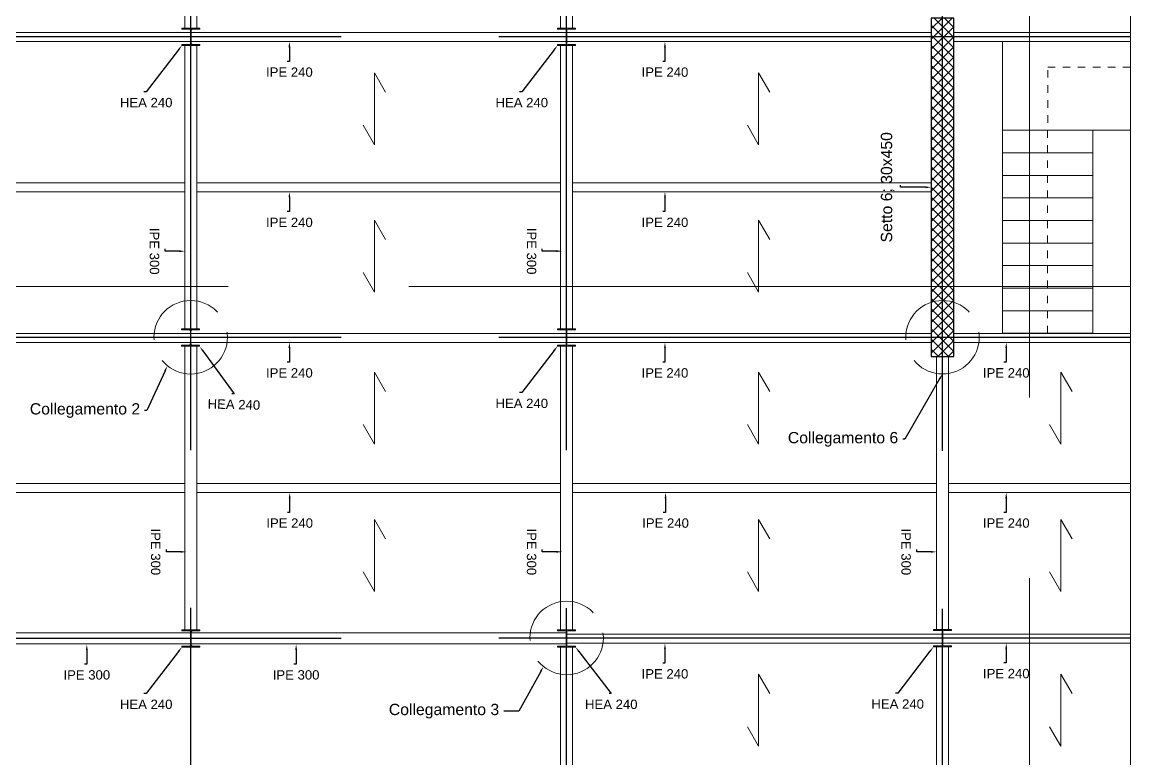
# Model space of a CAD drawing. Header units: millimetres. Extents: x 1415 to 3549, y 2194 to 4677.
# Drawn here: x 1856.75 to 1871.58, y 2307.59 to 2317.39 of the extents above; entities that cross this region are included whole.
import ezdxf
from ezdxf import colors
from ezdxf.entities.mleader import LeaderData, LeaderLine
from ezdxf.math import Vec2, Vec3

# ---------------------------------------------------------------- set-up
doc = ezdxf.new("R2010")
doc.units = ezdxf.units.MM
doc.linetypes.add('ACAD_ISO02W100', pattern=[15, 12, -3])
doc.linetypes.add('DASHDOT', pattern=[1, 0.5, -0.25, 0, -0.25])
doc.layers.get('0').update_dxf_attribs({"plot": 0})
doc.layers.add('02P', color=7, linetype='DASHDOT')
doc.layers.add('linea tratteggiata', color=221, linetype='ACAD_ISO02W100')
for name, color, linetype, lineweight in [('bulloni', 170, 'Continuous', 15), ('Layer3', 7, 'Continuous', 15), ('Layer4', 7, 'Continuous', 15), ('quote', 252, 'Continuous', 5), ('Setti', 5, 'Continuous', 30), ('sezione', 18, 'ACAD_ISO02W100', 20), ('staffe', 10, 'Continuous', 9)]:
    doc.layers.add(name, color=color, linetype=linetype, lineweight=lineweight)
doc.styles.get("Standard").update_dxf_attribs({"font": 'arial.ttf'})
doc.dimstyles.new('Copia di quote mm scala 100', dxfattribs={"dimtxt": 0.15, "dimasz": 0.2, "dimexe": 0.05, "dimexo": 0.0015, "dimgap": 0.15, "dimtad": 1, "dimdec": 0, "dimlfac": 100, "dimzin": 0, "dimdsep": 46, "dimtxsty": 'Standard', "dimblk": 'ARCHTICK', "dimcen": 0, "dimclre": 252, "dimadec": 0, "dimazin": 2, "dimtfac": 1, "dimtdec": 0, "dimtofl": 0, "dimtmove": 0, "dimatfit": 3, "dimfxl": 0.0035, "dimfxlon": 1, "dimtolj": 1, "dimtzin": 0, "dimarcsym": 0})

# ---------------------------------------------------------------- blocks, each defined once
blk = doc.blocks.new('_ArchTick')
at = {"color": 0, "linetype": 'ByBlock', "const_width": 0.15}
blk.add_lwpolyline([(-0.5, -0.5), (0.5, 0.5)], dxfattribs=at)
blk = doc.blocks.new('*D1312')
at = {"layer": 'Defpoints', "color": 0, "transparency": 16777216}
for p in [(1849.7, 2309.227), (1862.211, 2309.227), (1862.212, 2301.228)]:
    blk.add_point(p, dxfattribs=at)
at = {"layer": 'quote', "color": 252, "lineweight": -2, "transparency": 16777216}
for p, q in [((1849.704, 2309.227), (1849.65, 2309.227)), ((1849.704, 2301.228), (1849.65, 2301.228))]:
    blk.add_line(p, q, dxfattribs=at)
at = {"layer": 'quote', "color": 0, "linetype": 'Continuous', "lineweight": -2, "transparency": 16777216}
blk.add_line((1849.7, 2301.228), (1849.7, 2309.227), dxfattribs=at)
at = {"layer": 'quote', "color": 0, "lineweight": -2, "transparency": 16777216, "xscale": 0.2, "yscale": 0.2, "zscale": 0.2}
for p, rotation in [((1849.7, 2309.227), 90), ((1849.7, 2301.228), 270)]:
    blk.add_blockref('_ArchTick', p, dxfattribs=dict(at, rotation=rotation))
at = {"layer": 'quote', "color": 0, "transparency": 16777216, "insert": (1849.474, 2305.228), "char_height": 0.15, "attachment_point": 5, "rotation": 90}
blk.add_mtext('\\A1;800', dxfattribs=at)

msp = doc.modelspace()

# ---------------------------------------------------------------- hatches: boundary and pattern name
at = {"layer": 'Layer4'}
h = msp.add_hatch(color=0, dxfattribs=at)
h.dxf.hatch_style = 1
h.paths.add_polyline_path([(1859.116, 2317.0808), (1859.116, 2317.0928), (1859.0207, 2317.0928, -0.4142136), (1858.9997, 2317.1138), (1858.9997, 2317.1958), (1858.996, 2317.1958), (1858.996, 2317.0808)])
h.paths.add_polyline_path([(1858.996, 2317.0808), (1858.996, 2317.1958), (1858.9922, 2317.1958), (1858.9922, 2317.1138, -0.4142136), (1858.9712, 2317.0928), (1858.876, 2317.0928), (1858.876, 2317.0808)])
h.paths.add_polyline_path([(1859.0207, 2317.2988), (1859.116, 2317.2988), (1859.116, 2317.3108), (1858.996, 2317.3108), (1858.996, 2317.1958), (1858.9997, 2317.1958), (1858.9997, 2317.2778, -0.4142136)])
h.paths.add_polyline_path([(1858.9922, 2317.2778), (1858.9922, 2317.1958), (1858.996, 2317.1958), (1858.996, 2317.3108), (1858.876, 2317.3108), (1858.876, 2317.2988), (1858.9712, 2317.2988, -0.4142136)])
h = msp.add_hatch(color=0, dxfattribs=at)
h.dxf.hatch_style = 1
h.paths.add_polyline_path([(1864.112, 2317.0808), (1864.112, 2317.0928), (1864.0168, 2317.0928, -0.4142136), (1863.9958, 2317.1138), (1863.9958, 2317.1958), (1863.992, 2317.1958), (1863.992, 2317.0808)])
h.paths.add_polyline_path([(1863.992, 2317.0808), (1863.992, 2317.1958), (1863.9883, 2317.1958), (1863.9883, 2317.1138, -0.4142136), (1863.9673, 2317.0928), (1863.872, 2317.0928), (1863.872, 2317.0808)])
h.paths.add_polyline_path([(1864.0168, 2317.2988), (1864.112, 2317.2988), (1864.112, 2317.3108), (1863.992, 2317.3108), (1863.992, 2317.1958), (1863.9958, 2317.1958), (1863.9958, 2317.2778, -0.4142136)])
h.paths.add_polyline_path([(1863.9883, 2317.2778), (1863.9883, 2317.1958), (1863.992, 2317.1958), (1863.992, 2317.3108), (1863.872, 2317.3108), (1863.872, 2317.2988), (1863.9673, 2317.2988, -0.4142136)])
h = msp.add_hatch(color=0, dxfattribs=at)
h.dxf.hatch_style = 1
h.paths.add_polyline_path([(1859.112, 2313.0802), (1859.112, 2313.0922), (1859.0168, 2313.0922, -0.4142136), (1858.9958, 2313.1132), (1858.9958, 2313.1952), (1858.992, 2313.1952), (1858.992, 2313.0802)])
h.paths.add_polyline_path([(1858.992, 2313.0802), (1858.992, 2313.1952), (1858.9883, 2313.1952), (1858.9883, 2313.1132, -0.4142136), (1858.9673, 2313.0922), (1858.872, 2313.0922), (1858.872, 2313.0802)])
h.paths.add_polyline_path([(1859.0168, 2313.2982), (1859.112, 2313.2982), (1859.112, 2313.3102), (1858.992, 2313.3102), (1858.992, 2313.1952), (1858.9958, 2313.1952), (1858.9958, 2313.2772, -0.4142136)])
h.paths.add_polyline_path([(1858.9883, 2313.2772), (1858.9883, 2313.1952), (1858.992, 2313.1952), (1858.992, 2313.3102), (1858.872, 2313.3102), (1858.872, 2313.2982), (1858.9673, 2313.2982, -0.4142136)])
h = msp.add_hatch(color=0, dxfattribs=at)
h.dxf.hatch_style = 1
h.paths.add_polyline_path([(1864.112, 2313.0802), (1864.112, 2313.0922), (1864.0168, 2313.0922, -0.4142136), (1863.9958, 2313.1132), (1863.9958, 2313.1952), (1863.992, 2313.1952), (1863.992, 2313.0802)])
h.paths.add_polyline_path([(1863.992, 2313.0802), (1863.992, 2313.1952), (1863.9883, 2313.1952), (1863.9883, 2313.1132, -0.4142136), (1863.9673, 2313.0922), (1863.872, 2313.0922), (1863.872, 2313.0802)])
h.paths.add_polyline_path([(1864.0168, 2313.2982), (1864.112, 2313.2982), (1864.112, 2313.3102), (1863.992, 2313.3102), (1863.992, 2313.1952), (1863.9958, 2313.1952), (1863.9958, 2313.2772, -0.4142136)])
h.paths.add_polyline_path([(1863.9883, 2313.2772), (1863.9883, 2313.1952), (1863.992, 2313.1952), (1863.992, 2313.3102), (1863.872, 2313.3102), (1863.872, 2313.2982), (1863.9673, 2313.2982, -0.4142136)])
h = msp.add_hatch(color=0, dxfattribs=at)
h.dxf.hatch_style = 1
h.paths.add_polyline_path([(1859.116, 2309.3069), (1859.116, 2309.2949), (1859.0207, 2309.2949, 0.4142136), (1858.9997, 2309.2739), (1858.9997, 2309.1919), (1858.996, 2309.1919), (1858.996, 2309.3069)])
h.paths.add_polyline_path([(1858.996, 2309.3069), (1858.996, 2309.1919), (1858.9922, 2309.1919), (1858.9922, 2309.2739, 0.4142136), (1858.9712, 2309.2949), (1858.876, 2309.2949), (1858.876, 2309.3069)])
h.paths.add_polyline_path([(1859.0207, 2309.0889), (1859.116, 2309.0889), (1859.116, 2309.0769), (1858.996, 2309.0769), (1858.996, 2309.1919), (1858.9997, 2309.1919), (1858.9997, 2309.1099, 0.4142136)])
h.paths.add_polyline_path([(1858.9922, 2309.1099), (1858.9922, 2309.1919), (1858.996, 2309.1919), (1858.996, 2309.0769), (1858.876, 2309.0769), (1858.876, 2309.0889), (1858.9712, 2309.0889, 0.4142136)])
h = msp.add_hatch(color=0, dxfattribs=at)
h.dxf.hatch_style = 1
h.paths.add_polyline_path([(1864.112, 2309.3069), (1864.112, 2309.2949), (1864.0168, 2309.2949, 0.4142136), (1863.9958, 2309.2739), (1863.9958, 2309.1919), (1863.992, 2309.1919), (1863.992, 2309.3069)])
h.paths.add_polyline_path([(1863.992, 2309.3069), (1863.992, 2309.1919), (1863.9883, 2309.1919), (1863.9883, 2309.2739, 0.4142136), (1863.9673, 2309.2949), (1863.872, 2309.2949), (1863.872, 2309.3069)])
h.paths.add_polyline_path([(1864.0168, 2309.0889), (1864.112, 2309.0889), (1864.112, 2309.0769), (1863.992, 2309.0769), (1863.992, 2309.1919), (1863.9958, 2309.1919), (1863.9958, 2309.1099, 0.4142136)])
h.paths.add_polyline_path([(1863.9883, 2309.1099), (1863.9883, 2309.1919), (1863.992, 2309.1919), (1863.992, 2309.0769), (1863.872, 2309.0769), (1863.872, 2309.0889), (1863.9673, 2309.0889, 0.4142136)])
h = msp.add_hatch(color=0, dxfattribs=at)
h.dxf.hatch_style = 1
h.paths.add_polyline_path([(1869.112, 2309.0808), (1869.112, 2309.0928), (1869.0168, 2309.0928, -0.4142136), (1868.9958, 2309.1138), (1868.9958, 2309.1958), (1868.992, 2309.1958), (1868.992, 2309.0808)])
h.paths.add_polyline_path([(1868.992, 2309.0808), (1868.992, 2309.1958), (1868.9883, 2309.1958), (1868.9883, 2309.1138, -0.4142136), (1868.9673, 2309.0928), (1868.872, 2309.0928), (1868.872, 2309.0808)])
h.paths.add_polyline_path([(1869.0168, 2309.2988), (1869.112, 2309.2988), (1869.112, 2309.3108), (1868.992, 2309.3108), (1868.992, 2309.1958), (1868.9958, 2309.1958), (1868.9958, 2309.2778, -0.4142136)])
h.paths.add_polyline_path([(1868.9883, 2309.2778), (1868.9883, 2309.1958), (1868.992, 2309.1958), (1868.992, 2309.3108), (1868.872, 2309.3108), (1868.872, 2309.2988), (1868.9673, 2309.2988, -0.4142136)])
at = {"layer": 'staffe', "lineweight": 5}
h = msp.add_hatch(dxfattribs=at)
h.set_pattern_fill('ANSI37', color=0, scale=0.03)
h.set_pattern_definition([(45, (1842.39877, 2311.33062), (-0.06735192, 0.06735192), []), (135, (1842.39877, 2311.33062), (-0.06735192, -0.06735192), [])])
h.paths.add_polyline_path([(1853.8426, 2321.3436), (1853.8426, 2321.0436), (1856.3426, 2321.0436), (1856.3426, 2321.3436)])
h.paths.add_polyline_path([(1853.8426, 2312.9436), (1854.1426, 2312.9436), (1854.1426, 2317.4436), (1853.8426, 2317.4436)])
h.paths.add_polyline_path([(1869.1426, 2317.4436), (1868.8426, 2317.4436), (1868.8426, 2312.9436), (1869.1426, 2312.9436)])
h.paths.add_polyline_path([(1855.8426, 2309.0437), (1855.8426, 2309.3437), (1853.8426, 2309.3436), (1853.8426, 2309.0436)])
h.paths.add_polyline_path([(1865.8426, 2301.0436), (1865.8426, 2301.3436), (1863.8426, 2301.3436), (1863.8426, 2301.0436)])

# ---------------------------------------------------------------- linework, layer by layer
at = {"layer": '02P'}
for p, q in [((1863.9926, 2317.0536), (1863.9926, 2317.3336)), ((1863.9926, 2313.0536), (1863.9926, 2313.3336)), ((1863.9926, 2309.0536), (1863.9926, 2309.3336)), ((1868.9926, 2309.0536), (1868.9926, 2309.3336))]:
    msp.add_line(p, q, dxfattribs=at)
at = {"layer": 'bulloni'}
for points in [[(1854.1426, 2315.2529), (1858.9167, 2315.2529)], [(1859.0765, 2315.253), (1863.9128, 2315.253)], [(1864.0724, 2315.253), (1868.8426, 2315.253)], [(1854.1426, 2315.1329), (1858.9167, 2315.1329)], [(1859.0765, 2315.133), (1863.9128, 2315.133)], [(1864.0724, 2315.133), (1868.8426, 2315.133)], [(1854.0726, 2311.2529), (1855.0938, 2311.2529), (1858.9128, 2311.253)], [(1859.0724, 2311.253), (1860.0936, 2311.253), (1863.9126, 2311.253)], [(1864.0724, 2311.253), (1865.0936, 2311.253), (1868.9126, 2311.253)], [(1869.0692, 2311.2533), (1870.0904, 2311.2533), (1871.4926, 2311.2533)], [(1854.0726, 2311.1329), (1855.0938, 2311.1329), (1858.9128, 2311.1329)], [(1859.0724, 2311.133), (1860.0936, 2311.133), (1863.9126, 2311.133)], [(1864.0724, 2311.133), (1865.0936, 2311.133), (1868.9126, 2311.133)], [(1869.0692, 2311.1333), (1870.0904, 2311.1333), (1871.4926, 2311.1333)]]:
    msp.add_lwpolyline(points, dxfattribs=at)
at = {"layer": 'Layer3'}
for points in [[(1855.8426, 2309.2688), (1863.9883, 2309.2688)], [(1855.8426, 2309.1188), (1863.9883, 2309.1188)]]:
    msp.add_lwpolyline(points, dxfattribs=at)
at = {"layer": 'Layer4'}
for points in [[(1871.4926, 2301.1228), (1871.4926, 2323.3302)], [(1858.9167, 2317.3108), (1858.9167, 2321.0802)], [(1859.0763, 2317.3108), (1859.0763, 2321.0802)], [(1863.9128, 2317.3108), (1863.9128, 2321.0802)], [(1864.0724, 2317.3108), (1864.0724, 2321.0802)], [(1854.1426, 2317.2514), (1858.9922, 2317.2514)], [(1858.9997, 2317.2514), (1863.9883, 2317.2514)], [(1863.9968, 2317.2514), (1868.8426, 2317.2514)], [(1869.1436, 2317.2514), (1871.4926, 2317.2514)], [(1854.1426, 2317.1314), (1858.9922, 2317.1314)], [(1858.9167, 2313.3102), (1858.9167, 2317.0808)], [(1858.9997, 2317.1314), (1863.9883, 2317.1314)], [(1859.0767, 2313.3102), (1859.0763, 2317.0808)], [(1863.9128, 2313.3115), (1863.9128, 2317.0808)], [(1863.9968, 2317.1314), (1868.8426, 2317.1314)], [(1864.0724, 2313.3115), (1864.0724, 2317.0808)], [(1869.1436, 2317.1314), (1871.4926, 2317.1314)], [(1871.4926, 2313.2511), (1869.7926, 2313.2526), (1869.7926, 2316.0473), (1869.7926, 2317.1314), (1871.4926, 2317.1314)], [(1869.7926, 2315.6526), (1870.9926, 2315.6526), (1870.9926, 2315.9526), (1869.7926, 2315.9526)], [(1869.7926, 2315.9516), (1871.4926, 2315.9516)], [(1869.7926, 2315.3526), (1870.9926, 2315.3526), (1870.9926, 2315.6526), (1869.7926, 2315.6526)], [(1869.7926, 2315.0526), (1870.9926, 2315.0526), (1870.9926, 2315.3526), (1869.7926, 2315.3526)], [(1869.7926, 2314.7526), (1870.9926, 2314.7526), (1870.9926, 2315.0526), (1869.7926, 2315.0526)], [(1869.7926, 2314.4526), (1870.9926, 2314.4526), (1870.9926, 2314.7526), (1869.7926, 2314.7526)], [(1870.9926, 2314.4526), (1869.7926, 2314.4526), (1869.7926, 2314.1526)], [(1869.7926, 2314.1526), (1870.9926, 2314.1526), (1870.9926, 2314.4526), (1869.7926, 2314.4526)], [(1869.7926, 2313.8526), (1870.9926, 2313.8526), (1870.9926, 2314.1526), (1869.7926, 2314.1526)], [(1869.7926, 2313.5526), (1870.9926, 2313.5526), (1870.9926, 2313.8526), (1869.7926, 2313.8526)], [(1869.1426, 2312.9436), (1869.1426, 2313.6431)], [(1869.7926, 2313.2526), (1870.9926, 2313.2526), (1870.9926, 2313.5526), (1869.7926, 2313.5526)], [(1854.1426, 2313.2507), (1858.9922, 2313.2507)], [(1858.9997, 2313.2507), (1863.9883, 2313.2507)], [(1863.9969, 2313.2507), (1868.8426, 2313.2507)], [(1869.1437, 2313.2511), (1871.4931, 2313.2511)], [(1854.1426, 2313.1307), (1858.9922, 2313.1307)], [(1858.9128, 2309.3069), (1858.9128, 2313.0802)], [(1858.9997, 2313.1307), (1863.9883, 2313.1308)], [(1859.0724, 2309.3069), (1859.0724, 2313.0802)], [(1863.9122, 2309.3069), (1863.9128, 2313.0862)], [(1863.9969, 2313.1307), (1868.8426, 2313.1308)], [(1864.0724, 2309.3069), (1864.0724, 2313.0862)], [(1869.1437, 2313.1311), (1871.4926, 2313.1311)], [(1868.9128, 2309.3108), (1868.9128, 2312.9436)], [(1869.0724, 2309.3108), (1869.0724, 2312.9436)], [(1863.9968, 2309.2514), (1868.9883, 2309.2514)], [(1868.9958, 2309.2514), (1871.4926, 2309.2514)], [(1863.9126, 2305.3071), (1863.9126, 2309.0769)], [(1863.9968, 2309.1314), (1868.9883, 2309.1314)], [(1864.0726, 2305.3071), (1864.0726, 2309.0769)], [(1868.9128, 2305.3083), (1868.9128, 2309.0808)], [(1868.9958, 2309.1314), (1871.4926, 2309.1314)], [(1869.0724, 2305.3083), (1869.0724, 2309.0808)]]:
    msp.add_lwpolyline(points, dxfattribs=at)
for points in [[(1859.116, 2317.0808), (1858.876, 2317.0808), (1858.876, 2317.0928), (1858.9712, 2317.0928, 0.4142136), (1858.9922, 2317.1138), (1858.9922, 2317.2778, 0.4142136), (1858.9712, 2317.2988), (1858.876, 2317.2988), (1858.876, 2317.3108), (1859.116, 2317.3108), (1859.116, 2317.2988), (1859.0207, 2317.2988, 0.4142136), (1858.9997, 2317.2778), (1858.9997, 2317.1138, 0.4142136), (1859.0207, 2317.0928), (1859.116, 2317.0928)], [(1864.112, 2317.0808), (1863.872, 2317.0808), (1863.872, 2317.0928), (1863.9673, 2317.0928, 0.4142136), (1863.9883, 2317.1138), (1863.9883, 2317.2778, 0.4142136), (1863.9673, 2317.2988), (1863.872, 2317.2988), (1863.872, 2317.3108), (1864.112, 2317.3108), (1864.112, 2317.2988), (1864.0168, 2317.2988, 0.4142136), (1863.9958, 2317.2778), (1863.9958, 2317.1138, 0.4142136), (1864.0168, 2317.0928), (1864.112, 2317.0928)], [(1859.112, 2313.0802), (1858.872, 2313.0802), (1858.872, 2313.0922), (1858.9673, 2313.0922, 0.4142136), (1858.9883, 2313.1132), (1858.9883, 2313.2772, 0.4142136), (1858.9673, 2313.2982), (1858.872, 2313.2982), (1858.872, 2313.3102), (1859.112, 2313.3102), (1859.112, 2313.2982), (1859.0168, 2313.2982, 0.4142136), (1858.9958, 2313.2772), (1858.9958, 2313.1132, 0.4142136), (1859.0168, 2313.0922), (1859.112, 2313.0922)], [(1864.112, 2313.0802), (1863.872, 2313.0802), (1863.872, 2313.0922), (1863.9673, 2313.0922, 0.4142136), (1863.9883, 2313.1132), (1863.9883, 2313.2772, 0.4142136), (1863.9673, 2313.2982), (1863.872, 2313.2982), (1863.872, 2313.3102), (1864.112, 2313.3102), (1864.112, 2313.2982), (1864.0168, 2313.2982, 0.4142136), (1863.9958, 2313.2772), (1863.9958, 2313.1132, 0.4142136), (1864.0168, 2313.0922), (1864.112, 2313.0922)], [(1859.116, 2309.3069), (1858.876, 2309.3069), (1858.876, 2309.2949), (1858.9712, 2309.2949, -0.4142136), (1858.9922, 2309.2739), (1858.9922, 2309.1099, -0.4142136), (1858.9712, 2309.0889), (1858.876, 2309.0889), (1858.876, 2309.0769), (1859.116, 2309.0769), (1859.116, 2309.0889), (1859.0207, 2309.0889, -0.4142136), (1858.9997, 2309.1099), (1858.9997, 2309.2739, -0.4142136), (1859.0207, 2309.2949), (1859.116, 2309.2949)], [(1864.112, 2309.3069), (1863.872, 2309.3069), (1863.872, 2309.2949), (1863.9673, 2309.2949, -0.4142136), (1863.9883, 2309.2739), (1863.9883, 2309.1099, -0.4142136), (1863.9673, 2309.0889), (1863.872, 2309.0889), (1863.872, 2309.0769), (1864.112, 2309.0769), (1864.112, 2309.0889), (1864.0168, 2309.0889, -0.4142136), (1863.9958, 2309.1099), (1863.9958, 2309.2739, -0.4142136), (1864.0168, 2309.2949), (1864.112, 2309.2949)], [(1869.112, 2309.0808), (1868.872, 2309.0808), (1868.872, 2309.0928), (1868.9673, 2309.0928, 0.4142136), (1868.9883, 2309.1138), (1868.9883, 2309.2778, 0.4142136), (1868.9673, 2309.2988), (1868.872, 2309.2988), (1868.872, 2309.3108), (1869.112, 2309.3108), (1869.112, 2309.2988), (1869.0168, 2309.2988, 0.4142136), (1868.9958, 2309.2778), (1868.9958, 2309.1138, 0.4142136), (1869.0168, 2309.0928), (1869.112, 2309.0928)]]:
    msp.add_lwpolyline(points, format="xyb", close=True, dxfattribs=at)
at = {"layer": 'Layer4', "color": 9, "true_color": 0xc7c8ca}
for points in [[(1861.2861, 2316.019), (1861.4361, 2315.7592), (1861.4361, 2316.2025), (1861.4361, 2316.7181), (1861.5861, 2316.4583)], [(1866.3974, 2316.019), (1866.5474, 2315.7592), (1866.5474, 2316.2025), (1866.5474, 2316.7181), (1866.6974, 2316.4583)], [(1861.2861, 2314.0584), (1861.4361, 2313.7986), (1861.4361, 2314.2419), (1861.4361, 2314.7575), (1861.5861, 2314.4977)], [(1866.3974, 2314.0584), (1866.5474, 2313.7986), (1866.5474, 2314.2419), (1866.5474, 2314.7575), (1866.6974, 2314.4977)], [(1861.2861, 2312.0371), (1861.4361, 2311.7773), (1861.4361, 2312.2205), (1861.4361, 2312.7361), (1861.5861, 2312.4763)], [(1866.3974, 2312.0371), (1866.5474, 2311.7773), (1866.5474, 2312.2205), (1866.5474, 2312.7361), (1866.6974, 2312.4763)], [(1870.4161, 2312.0371), (1870.5661, 2311.7773), (1870.5661, 2312.2205), (1870.5661, 2312.7361), (1870.7161, 2312.4763)], [(1861.2861, 2310.0765), (1861.4361, 2309.8167), (1861.4361, 2310.2599), (1861.4361, 2310.7755), (1861.5861, 2310.5157)], [(1866.3974, 2310.0765), (1866.5474, 2309.8167), (1866.5474, 2310.2599), (1866.5474, 2310.7755), (1866.6974, 2310.5157)], [(1870.4161, 2310.0765), (1870.5661, 2309.8167), (1870.5661, 2310.2599), (1870.5661, 2310.7755), (1870.7161, 2310.5157)], [(1866.3974, 2308.019), (1866.5474, 2307.7592), (1866.5474, 2308.2025), (1866.5474, 2308.7181), (1866.6974, 2308.4583)], [(1870.4161, 2308.019), (1870.5661, 2307.7592), (1870.5661, 2308.2025), (1870.5661, 2308.7181), (1870.7161, 2308.4583)]]:
    msp.add_lwpolyline(points, dxfattribs=at)
at = {"layer": 'linea tratteggiata', "ltscale": 0.7}
for points in [[(1858.9932, 2301.1991), (1858.9961, 2322.2457)], [(1863.9926, 2301.1969), (1863.9926, 2322.2457)], [(1868.9926, 2301.1886), (1868.9926, 2322.2457)], [(1871.4926, 2317.1947), (1852.9398, 2317.1936)], [(1871.4926, 2313.1947), (1852.9398, 2313.1936)], [(1871.4926, 2309.1947), (1852.9398, 2309.1936)]]:
    msp.add_lwpolyline(points, dxfattribs=at)
at = {"layer": 'Setti'}
msp.add_lwpolyline([(1868.8426, 2317.4436), (1868.8426, 2312.9436), (1869.1426, 2312.9436), (1869.1426, 2317.4436), (1868.8426, 2317.4436)], dxfattribs=at)
at = {"layer": 'sezione', "ltscale": 0.8}
for points in [[(1871.0733, 2300.1441), (1871.5764, 2300.3954), (1870.1503, 2300.3954), (1870.1503, 2321.603), (1871.5764, 2321.603), (1871.0733, 2321.8542)], [(1871.4926, 2313.8726), (1851.7808, 2313.8726), (1851.7808, 2315.2747), (1851.5599, 2314.8562)], [(1871.4926, 2313.8726), (1851.7814, 2313.8726), (1851.7814, 2315.2747), (1851.5604, 2314.8562)]]:
    msp.add_lwpolyline(points, dxfattribs=at)
at = {"layer": 'sezione'}
msp.add_lwpolyline([(1870.3895, 2313.252), (1870.3926, 2316.7921), (1871.4926, 2316.7921)], dxfattribs=at).dxf.unprotected_set("ltscale", 0)
at = {"layer": 'sezione', "ltscale": 0.1}
for centre in [(1858.9926, 2313.1986), (1868.9935, 2313.1992), (1863.9935, 2309.1989)]:
    msp.add_circle(centre, 0.4887, dxfattribs=at)

# ---------------------------------------------------------------- dimensions: what is measured, and where the dimension line sits
at = {"layer": 'quote'}
dim = msp.add_linear_dim(base=(1849.7001, 2309.2271), p1=(1862.2115, 2301.2285), p2=(1862.2113, 2309.2271), angle=90, text='800', dimstyle='Copia di quote mm scala 100', dxfattribs=at)
dim.commit()
dim.dimension.update_dxf_attribs({"geometry": '*D1312', "text_midpoint": (1849.4736, 2305.2278)})

# ---------------------------------------------------------------- leaders
at = {"layer": 'Layer4', "color": 1}
ml = msp.add_multileader_mtext('Standard', dxfattribs=at)
ml.set_content('Collegamento 2', color=1)
ml.set_leader_properties()
ml.build(insert=Vec2(0, 0))
ml.multileader.update_dxf_attribs({"has_text_frame": 1, "dogleg_length": 0.03, "arrow_head_size": 0.075})
ctx = ml.context
ctx.base_point, ctx.char_height, ctx.arrow_head_size, ctx.landing_gap_size, ctx.plane_origin = Vec3(1856.773, 2312.2245), 0.15, 0.075, 0.08, Vec3(1859.8523, 2313.6669)
notes = []
notes.append((ctx, [(1, (1, 1, 0), (1858.4093, 2312.2245), (-1, 0), 0.03, [(0, [(1858.6829, 2312.8205), (1858.4093, 2312.2245)], 0, [])])]))
ctx.mtext.insert, ctx.mtext.flow_direction = Vec3(1856.853, 2312.3216), 5
ml = msp.add_multileader_mtext('Standard', dxfattribs=at)
ml.set_content('Collegamento 6', color=1)
ml.set_leader_properties()
ml.build(insert=Vec2(0, 0))
ml.multileader.update_dxf_attribs({"has_text_frame": 1, "dogleg_length": 0.03, "arrow_head_size": 0.075})
ctx = ml.context
ctx.base_point, ctx.char_height, ctx.arrow_head_size, ctx.landing_gap_size, ctx.plane_origin = Vec3(1866.8563, 2311.8418), 0.15, 0.075, 0.08, Vec3(1870.1621, 2313.5569)
notes.append((ctx, [(1, (1, 1, 0), (1868.494, 2311.8418), (-1, 0), 0.03, [(0, [(1868.9926, 2312.7105), (1868.494, 2311.8418)], 0, [])])]))
ctx.mtext.insert, ctx.mtext.flow_direction = Vec3(1866.9363, 2311.9388), 5
ml = msp.add_multileader_mtext('Standard', dxfattribs=at)
ml.set_content('Collegamento 3', color=1)
ml.set_leader_properties()
ml.build(insert=Vec2(0, 0))
ml.multileader.update_dxf_attribs({"has_text_frame": 1, "dogleg_length": 0.03, "arrow_head_size": 0.075})
ctx = ml.context
ctx.base_point, ctx.char_height, ctx.arrow_head_size, ctx.landing_gap_size, ctx.plane_origin = Vec3(1861.5487, 2308.226), 0.15, 0.075, 0.08, Vec3(1864.8546, 2309.6661)
notes.append((ctx, [(1, (1, 1, 0), (1863.1865, 2308.226), (-1, 0), 0.03, [(0, [(1863.6851, 2308.8198), (1863.3575, 2308.226)], 0, [])])]))
ctx.mtext.insert, ctx.mtext.flow_direction = Vec3(1861.6287, 2308.323), 5
at = {"layer": 'quote'}
ml = msp.add_multileader_mtext('Standard', dxfattribs=at)
ml.set_content('HEA 240 ', color=256)
ml.set_leader_properties()
ml.build(insert=Vec2(0, 0))
ml.multileader.update_dxf_attribs({"text_attachment_direction": 1, "dogleg_length": 0.03, "arrow_head_size": 0.075})
ctx = ml.context
ctx.base_point, ctx.char_height, ctx.arrow_head_size, ctx.landing_gap_size, ctx.plane_origin = Vec3(1858.4009, 2316.1753), 0.125, 0.075, 0.08, Vec3(1858.876, 2317.0808)
ctx.text_align_type = 1
notes.append((ctx, [(0, (1, 1, 0), (1858.4009, 2316.463), (-1, 0), 0.03, [(0, [(1858.876, 2317.0808)], 0, [])])]))
ctx.mtext.insert, ctx.mtext.alignment, ctx.mtext.flow_direction = Vec3(1858.4009, 2316.383), 2, 5
ml = msp.add_multileader_mtext('Standard', dxfattribs=at)
ml.set_content('IPE 240', color=256)
ml.set_leader_properties()
ml.build(insert=Vec2(0, 0))
ml.multileader.update_dxf_attribs({"text_attachment_direction": 1, "dogleg_length": 0.03, "arrow_head_size": 0.075})
ctx = ml.context
ctx.base_point, ctx.char_height, ctx.arrow_head_size, ctx.landing_gap_size, ctx.plane_origin = Vec3(1860.3056, 2316.5805), 0.125, 0.075, 0.08, Vec3(1860.3056, 2317.1314)
ctx.text_align_type = 1
notes.append((ctx, [(0, (1, 1, 0), (1860.3056, 2316.8682), (-1, 0), 0.03, [(0, [(1860.3056, 2317.1314)], 0, [])])]))
ctx.mtext.insert, ctx.mtext.alignment, ctx.mtext.flow_direction = Vec3(1860.3056, 2316.7882), 2, 5
ml = msp.add_multileader_mtext('Standard', dxfattribs=at)
ml.set_content('HEA 240 ', color=256)
ml.set_leader_properties()
ml.build(insert=Vec2(0, 0))
ml.multileader.update_dxf_attribs({"text_attachment_direction": 1, "dogleg_length": 0.03, "arrow_head_size": 0.075})
ctx = ml.context
ctx.base_point, ctx.char_height, ctx.arrow_head_size, ctx.landing_gap_size, ctx.plane_origin = Vec3(1863.3969, 2316.1753), 0.125, 0.075, 0.08, Vec3(1863.872, 2317.0808)
ctx.text_align_type = 1
notes.append((ctx, [(0, (1, 1, 0), (1863.3969, 2316.463), (-1, 0), 0.03, [(0, [(1863.872, 2317.0808)], 0, [])])]))
ctx.mtext.insert, ctx.mtext.alignment, ctx.mtext.flow_direction = Vec3(1863.3969, 2316.383), 2, 5
ml = msp.add_multileader_mtext('Standard', dxfattribs=at)
ml.set_content('IPE 240', color=256)
ml.set_leader_properties()
ml.build(insert=Vec2(0, 0))
ml.multileader.update_dxf_attribs({"text_attachment_direction": 1, "dogleg_length": 0.03, "arrow_head_size": 0.075})
ctx = ml.context
ctx.base_point, ctx.char_height, ctx.arrow_head_size, ctx.landing_gap_size, ctx.plane_origin = Vec3(1865.3014, 2316.5805), 0.125, 0.075, 0.08, Vec3(1865.3014, 2317.1314)
ctx.text_align_type = 1
notes.append((ctx, [(0, (1, 1, 0), (1865.3014, 2316.8682), (-1, 0), 0.03, [(0, [(1865.3014, 2317.1314)], 0, [])])]))
ctx.mtext.insert, ctx.mtext.alignment, ctx.mtext.flow_direction = Vec3(1865.3014, 2316.7882), 2, 5
ml = msp.add_multileader_mtext('Standard', dxfattribs=at)
ml.set_content('{\\C0;Setto 6; 30x450}', color=256)
ml.set_leader_properties()
ml.build(insert=Vec2(0, 0))
ml.multileader.update_dxf_attribs({"text_attachment_direction": 1, "dogleg_length": 0.03, "arrow_head_size": 0.075})
ctx = ml.context
ctx.base_point, ctx.char_height, ctx.arrow_head_size, ctx.landing_gap_size, ctx.plane_origin, ctx.plane_x_axis, ctx.plane_y_axis = Vec3(1868.4355, 2315.1936), 0.15, 0.075, 0.08, Vec3(1867.2858, 2316.5784), Vec3(0, 1), Vec3(-1, 0)
ctx.text_align_type = 1
notes.append((ctx, [(1, (1, 1, 0), (1868.4355, 2315.1936), (0, 1), 0.03, [(0, [(1868.8426, 2315.1936), (1868.4355, 2315.1936)], 0, [])])]))
ctx.mtext.insert, ctx.mtext.text_direction, ctx.mtext.rotation, ctx.mtext.alignment, ctx.mtext.flow_direction = Vec3(1868.1733, 2315.1936), Vec3(0, 1), 1.5707963, 2, 5
ml = msp.add_multileader_mtext('Standard', dxfattribs=at)
ml.set_content('IPE 240', color=256)
ml.set_leader_properties()
ml.build(insert=Vec2(0, 0))
ml.multileader.update_dxf_attribs({"text_attachment_direction": 1, "dogleg_length": 0.03, "arrow_head_size": 0.075})
ctx = ml.context
ctx.base_point, ctx.char_height, ctx.arrow_head_size, ctx.landing_gap_size, ctx.plane_origin = Vec3(1860.3056, 2314.5821), 0.125, 0.075, 0.08, Vec3(1860.3056, 2315.133)
ctx.text_align_type = 1
notes.append((ctx, [(0, (1, 1, 0), (1860.3056, 2314.8697), (-1, 0), 0.03, [(0, [(1860.3056, 2315.133)], 0, [])])]))
ctx.mtext.insert, ctx.mtext.alignment, ctx.mtext.flow_direction = Vec3(1860.3056, 2314.7897), 2, 5
ml = msp.add_multileader_mtext('Standard', dxfattribs=at)
ml.set_content('IPE 240', color=256)
ml.set_leader_properties()
ml.build(insert=Vec2(0, 0))
ml.multileader.update_dxf_attribs({"text_attachment_direction": 1, "dogleg_length": 0.03, "arrow_head_size": 0.075})
ctx = ml.context
ctx.base_point, ctx.char_height, ctx.arrow_head_size, ctx.landing_gap_size, ctx.plane_origin = Vec3(1865.3014, 2314.5821), 0.125, 0.075, 0.08, Vec3(1865.3014, 2315.133)
ctx.text_align_type = 1
notes.append((ctx, [(0, (1, 1, 0), (1865.3014, 2314.8698), (-1, 0), 0.03, [(0, [(1865.3014, 2315.133)], 0, [])])]))
ctx.mtext.insert, ctx.mtext.alignment, ctx.mtext.flow_direction = Vec3(1865.3014, 2314.7898), 2, 5
ml = msp.add_multileader_mtext('Standard', dxfattribs=at)
ml.set_content('IPE 300', color=256)
ml.set_leader_properties()
ml.build(insert=Vec2(0, 0))
ml.multileader.update_dxf_attribs({"text_attachment_direction": 1, "dogleg_length": 0.03, "arrow_head_size": 0.075})
ctx = ml.context
ctx.base_point, ctx.char_height, ctx.arrow_head_size, ctx.landing_gap_size, ctx.plane_origin, ctx.plane_x_axis, ctx.plane_y_axis = Vec3(1858.3658, 2314.3432), 0.125, 0.075, 0.08, Vec3(1858.9167, 2314.3432), Vec3(0, -1), Vec3(1, 0)
ctx.text_align_type = 1
notes.append((ctx, [(0, (1, 1, 0), (1858.6535, 2314.3432), (0, 1), 0.03, [(0, [(1858.9167, 2314.3432)], 0, [])])]))
ctx.mtext.insert, ctx.mtext.text_direction, ctx.mtext.rotation, ctx.mtext.alignment, ctx.mtext.flow_direction = Vec3(1858.5735, 2314.3432), Vec3(0, -1), 4.712389, 2, 5
ml = msp.add_multileader_mtext('Standard', dxfattribs=at)
ml.set_content('IPE 300', color=256)
ml.set_leader_properties()
ml.build(insert=Vec2(0, 0))
ml.multileader.update_dxf_attribs({"text_attachment_direction": 1, "dogleg_length": 0.03, "arrow_head_size": 0.075})
ctx = ml.context
ctx.base_point, ctx.char_height, ctx.arrow_head_size, ctx.landing_gap_size, ctx.plane_origin, ctx.plane_x_axis, ctx.plane_y_axis = Vec3(1863.3816, 2314.3445), 0.125, 0.075, 0.08, Vec3(1863.9326, 2314.3445), Vec3(0, -1), Vec3(1, 0)
ctx.text_align_type = 1
notes.append((ctx, [(0, (1, 1, 0), (1863.6694, 2314.3445), (0, 1), 0.03, [(0, [(1863.9326, 2314.3445)], 0, [])])]))
ctx.mtext.insert, ctx.mtext.text_direction, ctx.mtext.rotation, ctx.mtext.alignment, ctx.mtext.flow_direction = Vec3(1863.5894, 2314.3445), Vec3(0, -1), 4.712389, 2, 5
ml = msp.add_multileader_mtext('Standard', dxfattribs=at)
ml.set_content('HEA 240 ', color=256)
ml.set_leader_properties()
ml.build(insert=Vec2(0, 0))
ml.multileader.update_dxf_attribs({"text_attachment_direction": 1, "dogleg_length": 0.03, "arrow_head_size": 0.075})
ctx = ml.context
ctx.base_point, ctx.char_height, ctx.arrow_head_size, ctx.landing_gap_size, ctx.plane_origin, ctx.plane_x_axis, ctx.plane_y_axis = Vec3(1859.5643, 2312.1601), 0.125, 0.075, 0.08, Vec3(1859.112, 2313.0772), Vec3(0.9996868, -0.0250275), Vec3(0.0250275, 0.9996868)
ctx.text_align_type = 1
notes.append((ctx, [(0, (1, 1, 0), (1859.5715, 2312.4476), (-0.9996868, 0.0250275), 0.03, [(0, [(1859.112, 2313.0772)], 0, [])])]))
ctx.mtext.insert, ctx.mtext.text_direction, ctx.mtext.rotation, ctx.mtext.alignment, ctx.mtext.flow_direction = Vec3(1859.5695, 2312.3677), Vec3(0.9996868, -0.0250275), 6.2581552, 2, 5
ml = msp.add_multileader_mtext('Standard', dxfattribs=at)
ml.set_content('IPE 240', color=256)
ml.set_leader_properties()
ml.build(insert=Vec2(0, 0))
ml.multileader.update_dxf_attribs({"text_attachment_direction": 1, "dogleg_length": 0.03, "arrow_head_size": 0.075})
ctx = ml.context
ctx.base_point, ctx.char_height, ctx.arrow_head_size, ctx.landing_gap_size, ctx.plane_origin = Vec3(1860.3056, 2312.5799), 0.125, 0.075, 0.08, Vec3(1860.3056, 2313.1307)
ctx.text_align_type = 1
notes.append((ctx, [(0, (1, 1, 0), (1860.3056, 2312.8675), (-1, 0), 0.03, [(0, [(1860.3056, 2313.1307)], 0, [])])]))
ctx.mtext.insert, ctx.mtext.alignment, ctx.mtext.flow_direction = Vec3(1860.3056, 2312.7875), 2, 5
ml = msp.add_multileader_mtext('Standard', dxfattribs=at)
ml.set_content('HEA 240 ', color=256)
ml.set_leader_properties()
ml.build(insert=Vec2(0, 0))
ml.multileader.update_dxf_attribs({"text_attachment_direction": 1, "dogleg_length": 0.03, "arrow_head_size": 0.075})
ctx = ml.context
ctx.base_point, ctx.char_height, ctx.arrow_head_size, ctx.landing_gap_size, ctx.plane_origin = Vec3(1863.3969, 2312.1747), 0.125, 0.075, 0.08, Vec3(1863.872, 2313.0802)
ctx.text_align_type = 1
notes.append((ctx, [(0, (1, 1, 0), (1863.3969, 2312.4623), (-1, 0), 0.03, [(0, [(1863.872, 2313.0802)], 0, [])])]))
ctx.mtext.insert, ctx.mtext.alignment, ctx.mtext.flow_direction = Vec3(1863.3969, 2312.3823), 2, 5
ml = msp.add_multileader_mtext('Standard', dxfattribs=at)
ml.set_content('IPE 240', color=256)
ml.set_leader_properties()
ml.build(insert=Vec2(0, 0))
ml.multileader.update_dxf_attribs({"text_attachment_direction": 1, "dogleg_length": 0.03, "arrow_head_size": 0.075})
ctx = ml.context
ctx.base_point, ctx.char_height, ctx.arrow_head_size, ctx.landing_gap_size, ctx.plane_origin = Vec3(1865.3015, 2312.5799), 0.125, 0.075, 0.08, Vec3(1865.3015, 2313.1307)
ctx.text_align_type = 1
notes.append((ctx, [(0, (1, 1, 0), (1865.3015, 2312.8675), (-1, 0), 0.03, [(0, [(1865.3015, 2313.1307)], 0, [])])]))
ctx.mtext.insert, ctx.mtext.alignment, ctx.mtext.flow_direction = Vec3(1865.3015, 2312.7875), 2, 5
ml = msp.add_multileader_mtext('Standard', dxfattribs=at)
ml.set_content('IPE 240', color=256)
ml.set_leader_properties()
ml.build(insert=Vec2(0, 0))
ml.multileader.update_dxf_attribs({"text_attachment_direction": 1, "dogleg_length": 0.03, "arrow_head_size": 0.075})
ctx = ml.context
ctx.base_point, ctx.char_height, ctx.arrow_head_size, ctx.landing_gap_size, ctx.plane_origin = Vec3(1869.8411, 2312.5802), 0.125, 0.075, 0.08, Vec3(1869.8411, 2313.1311)
ctx.text_align_type = 1
notes.append((ctx, [(0, (1, 1, 0), (1869.8411, 2312.8678), (-1, 0), 0.03, [(0, [(1869.8411, 2313.1311)], 0, [])])]))
ctx.mtext.insert, ctx.mtext.alignment, ctx.mtext.flow_direction = Vec3(1869.8411, 2312.7878), 2, 5
ml = msp.add_multileader_mtext('Standard', dxfattribs=at)
ml.set_content('IPE 240', color=256)
ml.set_leader_properties()
ml.build(insert=Vec2(0, 0))
ml.multileader.update_dxf_attribs({"text_attachment_direction": 1, "dogleg_length": 0.03, "arrow_head_size": 0.075})
ctx = ml.context
ctx.base_point, ctx.char_height, ctx.arrow_head_size, ctx.landing_gap_size, ctx.plane_origin = Vec3(1860.3093, 2310.5821), 0.125, 0.075, 0.08, Vec3(1860.3093, 2311.133)
ctx.text_align_type = 1
notes.append((ctx, [(0, (1, 1, 0), (1860.3093, 2310.8697), (-1, 0), 0.03, [(0, [(1860.3093, 2311.133)], 0, [])])]))
ctx.mtext.insert, ctx.mtext.alignment, ctx.mtext.flow_direction = Vec3(1860.3093, 2310.7897), 2, 5
ml = msp.add_multileader_mtext('Standard', dxfattribs=at)
ml.set_content('IPE 240', color=256)
ml.set_leader_properties()
ml.build(insert=Vec2(0, 0))
ml.multileader.update_dxf_attribs({"text_attachment_direction": 1, "dogleg_length": 0.03, "arrow_head_size": 0.075})
ctx = ml.context
ctx.base_point, ctx.char_height, ctx.arrow_head_size, ctx.landing_gap_size, ctx.plane_origin = Vec3(1865.3093, 2310.5821), 0.125, 0.075, 0.08, Vec3(1865.3093, 2311.133)
ctx.text_align_type = 1
notes.append((ctx, [(0, (1, 1, 0), (1865.3093, 2310.8698), (-1, 0), 0.03, [(0, [(1865.3093, 2311.133)], 0, [])])]))
ctx.mtext.insert, ctx.mtext.alignment, ctx.mtext.flow_direction = Vec3(1865.3093, 2310.7898), 2, 5
ml = msp.add_multileader_mtext('Standard', dxfattribs=at)
ml.set_content('IPE 240', color=256)
ml.set_leader_properties()
ml.build(insert=Vec2(0, 0))
ml.multileader.update_dxf_attribs({"text_attachment_direction": 1, "dogleg_length": 0.03, "arrow_head_size": 0.075})
ctx = ml.context
ctx.base_point, ctx.char_height, ctx.arrow_head_size, ctx.landing_gap_size, ctx.plane_origin = Vec3(1869.8411, 2310.5824), 0.125, 0.075, 0.08, Vec3(1869.8411, 2311.1333)
ctx.text_align_type = 1
notes.append((ctx, [(0, (1, 1, 0), (1869.8411, 2310.8701), (-1, 0), 0.03, [(0, [(1869.8411, 2311.1333)], 0, [])])]))
ctx.mtext.insert, ctx.mtext.alignment, ctx.mtext.flow_direction = Vec3(1869.8411, 2310.7901), 2, 5
ml = msp.add_multileader_mtext('Standard', dxfattribs=at)
ml.set_content('IPE 300', color=256)
ml.set_leader_properties()
ml.build(insert=Vec2(0, 0))
ml.multileader.update_dxf_attribs({"text_attachment_direction": 1, "dogleg_length": 0.03, "arrow_head_size": 0.075})
ctx = ml.context
ctx.base_point, ctx.char_height, ctx.arrow_head_size, ctx.landing_gap_size, ctx.plane_origin, ctx.plane_x_axis, ctx.plane_y_axis = Vec3(1858.3816, 2310.3445), 0.125, 0.075, 0.08, Vec3(1858.9326, 2310.3445), Vec3(0, -1), Vec3(1, 0)
ctx.text_align_type = 1
notes.append((ctx, [(0, (1, 1, 0), (1858.6694, 2310.3445), (0, 1), 0.03, [(0, [(1858.9326, 2310.3445)], 0, [])])]))
ctx.mtext.insert, ctx.mtext.text_direction, ctx.mtext.rotation, ctx.mtext.alignment, ctx.mtext.flow_direction = Vec3(1858.5894, 2310.3445), Vec3(0, -1), 4.712389, 2, 5
ml = msp.add_multileader_mtext('Standard', dxfattribs=at)
ml.set_content('IPE 300', color=256)
ml.set_leader_properties()
ml.build(insert=Vec2(0, 0))
ml.multileader.update_dxf_attribs({"text_attachment_direction": 1, "dogleg_length": 0.03, "arrow_head_size": 0.075})
ctx = ml.context
ctx.base_point, ctx.char_height, ctx.arrow_head_size, ctx.landing_gap_size, ctx.plane_origin, ctx.plane_x_axis, ctx.plane_y_axis = Vec3(1863.3816, 2310.3445), 0.125, 0.075, 0.08, Vec3(1863.9326, 2310.3445), Vec3(0, -1), Vec3(1, 0)
ctx.text_align_type = 1
notes.append((ctx, [(0, (1, 1, 0), (1863.6694, 2310.3445), (0, 1), 0.03, [(0, [(1863.9326, 2310.3445)], 0, [])])]))
ctx.mtext.insert, ctx.mtext.text_direction, ctx.mtext.rotation, ctx.mtext.alignment, ctx.mtext.flow_direction = Vec3(1863.5894, 2310.3445), Vec3(0, -1), 4.712389, 2, 5
ml = msp.add_multileader_mtext('Standard', dxfattribs=at)
ml.set_content('IPE 300', color=256)
ml.set_leader_properties()
ml.build(insert=Vec2(0, 0))
ml.multileader.update_dxf_attribs({"text_attachment_direction": 1, "dogleg_length": 0.03, "arrow_head_size": 0.075})
ctx = ml.context
ctx.base_point, ctx.char_height, ctx.arrow_head_size, ctx.landing_gap_size, ctx.plane_origin, ctx.plane_x_axis, ctx.plane_y_axis = Vec3(1868.3632, 2310.3445), 0.125, 0.075, 0.08, Vec3(1868.9142, 2310.3445), Vec3(0, -1), Vec3(1, 0)
ctx.text_align_type = 1
notes.append((ctx, [(0, (1, 1, 0), (1868.651, 2310.3445), (0, 1), 0.03, [(0, [(1868.9142, 2310.3445)], 0, [])])]))
ctx.mtext.insert, ctx.mtext.text_direction, ctx.mtext.rotation, ctx.mtext.alignment, ctx.mtext.flow_direction = Vec3(1868.571, 2310.3445), Vec3(0, -1), 4.712389, 2, 5
ml = msp.add_multileader_mtext('Standard', dxfattribs=at)
ml.set_content('IPE 300', color=256)
ml.set_leader_properties()
ml.build(insert=Vec2(0, 0))
ml.multileader.update_dxf_attribs({"text_attachment_direction": 1, "dogleg_length": 0.03, "arrow_head_size": 0.075})
ctx = ml.context
ctx.base_point, ctx.char_height, ctx.arrow_head_size, ctx.landing_gap_size, ctx.plane_origin = Vec3(1857.6109, 2308.5626), 0.125, 0.075, 0.08, Vec3(1857.6109, 2309.1136)
ctx.text_align_type = 1
notes.append((ctx, [(0, (1, 1, 0), (1857.6109, 2308.8504), (-1, 0), 0.03, [(0, [(1857.6109, 2309.1136)], 0, [])])]))
ctx.mtext.insert, ctx.mtext.width, ctx.mtext.alignment, ctx.mtext.flow_direction = Vec3(1857.6109, 2308.7704), 1.277699, 2, 5
ml = msp.add_multileader_mtext('Standard', dxfattribs=at)
ml.set_content('HEA 240 ', color=256)
ml.set_leader_properties()
ml.build(insert=Vec2(0, 0))
ml.multileader.update_dxf_attribs({"text_attachment_direction": 1, "dogleg_length": 0.03, "arrow_head_size": 0.075})
ctx = ml.context
ctx.base_point, ctx.char_height, ctx.arrow_head_size, ctx.landing_gap_size, ctx.plane_origin = Vec3(1858.4008, 2308.1714), 0.125, 0.075, 0.08, Vec3(1858.876, 2309.0769)
ctx.text_align_type = 1
notes.append((ctx, [(0, (1, 1, 0), (1858.4008, 2308.459), (-1, 0), 0.03, [(0, [(1858.876, 2309.0769)], 0, [])])]))
ctx.mtext.insert, ctx.mtext.alignment, ctx.mtext.flow_direction = Vec3(1858.4008, 2308.379), 2, 5
ml = msp.add_multileader_mtext('Standard', dxfattribs=at)
ml.set_content('IPE 300', color=256)
ml.set_leader_properties()
ml.build(insert=Vec2(0, 0))
ml.multileader.update_dxf_attribs({"text_attachment_direction": 1, "dogleg_length": 0.03, "arrow_head_size": 0.075})
ctx = ml.context
ctx.base_point, ctx.char_height, ctx.arrow_head_size, ctx.landing_gap_size, ctx.plane_origin = Vec3(1860.3951, 2308.5626), 0.125, 0.075, 0.08, Vec3(1860.3951, 2309.1136)
ctx.text_align_type = 1
notes.append((ctx, [(0, (1, 1, 0), (1860.3951, 2308.8504), (-1, 0), 0.03, [(0, [(1860.3951, 2309.1136)], 0, [])])]))
ctx.mtext.insert, ctx.mtext.alignment, ctx.mtext.flow_direction = Vec3(1860.3951, 2308.7704), 2, 5
ml = msp.add_multileader_mtext('Standard', dxfattribs=at)
ml.set_content('HEA 240 ', color=256)
ml.set_leader_properties()
ml.build(insert=Vec2(0, 0))
ml.multileader.update_dxf_attribs({"text_attachment_direction": 1, "dogleg_length": 0.03, "arrow_head_size": 0.075})
ctx = ml.context
ctx.base_point, ctx.char_height, ctx.arrow_head_size, ctx.landing_gap_size, ctx.plane_origin, ctx.plane_x_axis, ctx.plane_y_axis = Vec3(1864.5871, 2308.1714), 0.125, 0.075, 0.08, Vec3(1864.112, 2309.0769), Vec3(1, -0.0000059), Vec3(0.0000059, 1)
ctx.text_align_type = 1
notes.append((ctx, [(0, (1, 1, 0), (1864.5871, 2308.459), (-1, 0.0000059), 0.03, [(0, [(1864.112, 2309.0769)], 0, [])])]))
ctx.mtext.insert, ctx.mtext.text_direction, ctx.mtext.rotation, ctx.mtext.alignment, ctx.mtext.flow_direction = Vec3(1864.5871, 2308.379), Vec3(1, -0.0000059), 6.2831795, 2, 5
ml = msp.add_multileader_mtext('Standard', dxfattribs=at)
ml.set_content('IPE 240', color=256)
ml.set_leader_properties()
ml.build(insert=Vec2(0, 0))
ml.multileader.update_dxf_attribs({"text_attachment_direction": 1, "dogleg_length": 0.03, "arrow_head_size": 0.075})
ctx = ml.context
ctx.base_point, ctx.char_height, ctx.arrow_head_size, ctx.landing_gap_size, ctx.plane_origin = Vec3(1865.3014, 2308.5766), 0.125, 0.075, 0.08, Vec3(1865.3014, 2309.1274)
ctx.text_align_type = 1
notes.append((ctx, [(0, (1, 1, 0), (1865.3014, 2308.8642), (-1, 0), 0.03, [(0, [(1865.3014, 2309.1274)], 0, [])])]))
ctx.mtext.insert, ctx.mtext.alignment, ctx.mtext.flow_direction = Vec3(1865.3014, 2308.7842), 2, 5
ml = msp.add_multileader_mtext('Standard', dxfattribs=at)
ml.set_content('HEA 240 ', color=256)
ml.set_leader_properties()
ml.build(insert=Vec2(0, 0))
ml.multileader.update_dxf_attribs({"text_attachment_direction": 1, "dogleg_length": 0.03, "arrow_head_size": 0.075})
ctx = ml.context
ctx.base_point, ctx.char_height, ctx.arrow_head_size, ctx.landing_gap_size, ctx.plane_origin = Vec3(1868.3969, 2308.1753), 0.125, 0.075, 0.08, Vec3(1868.872, 2309.0808)
ctx.text_align_type = 1
notes.append((ctx, [(0, (1, 1, 0), (1868.3969, 2308.463), (-1, 0), 0.03, [(0, [(1868.872, 2309.0808)], 0, [])])]))
ctx.mtext.insert, ctx.mtext.alignment, ctx.mtext.flow_direction = Vec3(1868.3969, 2308.383), 2, 5
ml = msp.add_multileader_mtext('Standard', dxfattribs=at)
ml.set_content('IPE 240', color=256)
ml.set_leader_properties()
ml.build(insert=Vec2(0, 0))
ml.multileader.update_dxf_attribs({"text_attachment_direction": 1, "dogleg_length": 0.03, "arrow_head_size": 0.075})
ctx = ml.context
ctx.base_point, ctx.char_height, ctx.arrow_head_size, ctx.landing_gap_size, ctx.plane_origin = Vec3(1869.8411, 2308.5805), 0.125, 0.075, 0.08, Vec3(1869.8411, 2309.1314)
ctx.text_align_type = 1
notes.append((ctx, [(0, (1, 1, 0), (1869.8411, 2308.8682), (-1, 0), 0.03, [(0, [(1869.8411, 2309.1314)], 0, [])])]))
ctx.mtext.insert, ctx.mtext.alignment, ctx.mtext.flow_direction = Vec3(1869.8411, 2308.7882), 2, 5
for ctx, leaders in notes:
    for number, flags, end, landing, length, lines in leaders:
        leader = LeaderData()
        leader.index, (leader.has_last_leader_line, leader.has_dogleg_vector, leader.attachment_direction) = number, flags
        leader.last_leader_point, leader.dogleg_vector, leader.dogleg_length = Vec3(end), Vec3(landing), length
        for number, points, colour, breaks in lines:
            line = LeaderLine()
            line.index, line.vertices, line.color, line.breaks = number, Vec3.list(points), colors.encode_raw_color(colour), breaks
            leader.lines.append(line)
        ctx.leaders.append(leader)

doc.saveas('drawing.dxf')
